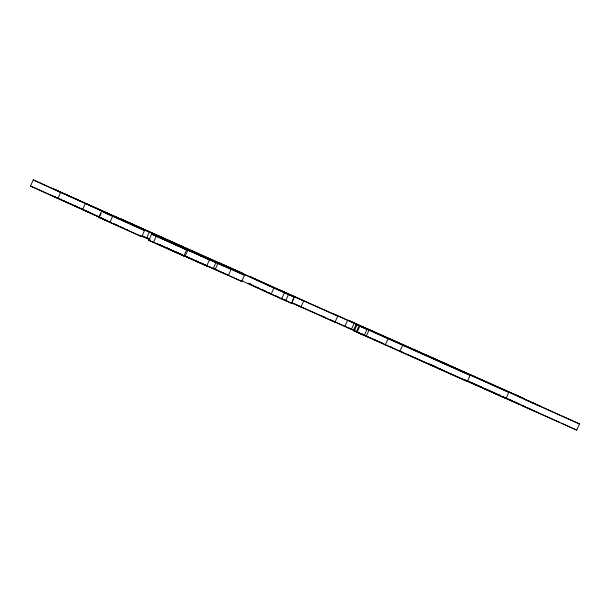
<?xml version="1.0" encoding="UTF-8"?>
<svg xmlns="http://www.w3.org/2000/svg" width="610" height="610" viewBox="0 0 610 610"><rect width="100%" height="100%" fill="white"/><g stroke="black" fill="none" stroke-linecap="round" stroke-linejoin="round"><path stroke-width="0.91" d="M98.355 216.718L30.5 186.05L33.268 179.889L80.916 201.308M57.82 198.585L60.588 192.424L33.268 179.889M126.605 222.36L144.54 230.504L141.764 236.665L98.774 217.351L101.542 211.19L126.522 222.322M100.055 215.78L101.092 213.469M109.853 222.444L112.621 216.291L101.542 211.19M141.718 236.032L146.652 238.235L149.32 232.036M148.84 240.302L151.608 234.141L172.813 243.588L186.637 249.81L183.869 255.971L148.84 240.302L183.869 255.971M153.468 242.422L156.236 236.261L151.608 234.141M184.357 249.52L185.051 247.98L183.114 247.096A111.134 0.58 24.2 0 1 180.888 246.082L176.252 243.962A116.64 0.61 24.2 0 1 174.361 243.093L155.718 234.751M185.043 256.383L187.811 250.222L169.107 241.781L209.451 259.829L206.683 265.99L166.339 247.942L174.117 251.389M213.157 268.774L215.925 262.62L244.496 275.202L241.728 281.363L174.956 251.762L189.001 258.007M215.094 269.635L217.862 263.474M228.331 275.468L231.098 269.315M239.288 271.892L243.451 273.776A104.851 0.549 24.2 0 1 246.31 275.079L260.539 281.606A92.636 0.488 24.2 0 1 262.323 282.438L294.302 297.123L291.534 303.284L271.107 294.241L273.875 288.088L219.043 262.933L229.078 267.378M281.637 298.915L284.405 292.754M285.678 300.7L288.446 294.546L294.302 297.123M291.534 303.284L294.058 296.994M291.42 302.773L335.012 322.179L337.78 316.018L249.215 276.277L263.299 282.811M371.757 338.542L344.833 326.457L347.601 320.303L332.168 313.265L523.319 398.299L349.614 320.829L352.252 322.111A90.181 0.473 24.2 0 1 353.19 322.537L355.356 323.552M351.39 329.469L354.158 323.308L347.601 320.303M356.187 324.406L357.01 324.794L354.242 330.955L353.419 330.567L356.187 324.406L366.084 328.912L364.002 327.928M356.263 331.909L359.031 325.748L470.135 375.318L467.367 381.471L356.263 331.909L357.086 332.298L359.854 326.137M364.231 335.5L366.999 329.339M366.168 336.415L368.936 330.254M385.284 344.94L388.051 338.786M399.832 351.398L402.6 345.245M506.003 398.528L508.77 392.367M449.433 373.16L576.732 430.111L579.5 423.95L535.893 404.308M229.787 268.522L228.78 268.042A77.645 0.404 24.2 0 1 228.018 267.683L184.304 248.232M227.019 274.683L226.013 274.203A77.645 0.404 24.2 0 1 225.25 273.844L224.739 273.608M432.65 358.024L433.611 358.436M98.683 216.756L97.684 216.329L104.966 219.707M432.559 358.07L433.664 358.55M249.673 283.978L251.648 284.847L248.682 283.467M182.016 254.599L182.786 254.934M183.808 255.384L184.395 255.643M239.219 271.869L220.965 263.749A292.663 1.533 24.2 0 1 207.492 257.763L153.301 233.676L185.051 247.98M185.013 255.91L185.646 256.192M186.294 256.482L186.95 256.764M187.59 257.046L188.215 257.321M215.925 262.62L200.08 255.544L209.451 259.829M273.875 288.088L288.446 294.546M248.117 283.177L250.611 284.275M325.656 317.84L293.601 303.406M189.359 257.832L189.916 258.076M195.154 260.539L194.46 260.234M97.783 208.933L107.154 213.134A104.79 0.549 24.2 0 1 113.163 215.81L138.348 227.034A271.846 1.426 24.2 0 0 144.09 229.589L152.142 233.165M101.496 210.618L100.452 210.168L143.373 229.467L128.809 222.787M154.048 233.973L121.115 218.998L242.65 273.333L236.833 270.764A173.545 0.907 24.2 0 1 230 267.752M60.588 192.424L101.123 210.557M102.777 211.151L131.081 223.763A222.238 1.167 24.2 0 0 137.341 226.546L143.67 229.36L53.924 189.085L81.641 201.62M265.594 283.879L337.78 316.018M194.117 252.692L234.835 270.817A89.731 0.473 24.2 0 0 237.084 271.839L244.496 275.202M172.188 243.024L161.696 238.258L167.27 240.752M186.37 249.276L199.859 255.277M30.5 186.05L67.779 202.772M52.025 195.635L60.687 199.485M62.418 200.263L77.15 206.813M78.881 207.591L84.081 209.901M85.812 210.671L91.012 212.989M142.588 235.948L144.318 236.718M146.049 237.488L149.511 239.029M95.816 215.444L92.11 213.782M96.342 215.681L98.355 216.573M142.534 236.253L149.694 239.425M100.429 217.534L101.047 217.808M142.603 236.314L149.793 239.509M101.756 218.121L102.549 218.471M358.787 332.503L329.4 319.426L344.833 326.457M360.411 333.19L363.026 334.349M108.206 221.209L111.615 222.726M113.315 223.481L118.431 225.753M120.132 226.516L123.54 228.033M126.095 229.169L127.795 229.924M262.826 290.04L266.288 291.58M268.026 292.35L270.627 293.509M274.957 295.438L278.427 296.986M281.019 298.137L282.758 298.915M284.489 299.685L287.089 300.844M271.511 294.127L262.643 290.093M190.549 258.358L191.22 258.655M191.936 258.975L192.668 259.296M194.864 260.272L195.551 260.577M196.191 260.859L196.771 261.118M197.274 261.339L198.006 261.667M199.996 262.552L203.458 264.084M205.181 264.854L207.781 266.006M209.504 266.776L221.605 272.151M192.897 259.54L193.523 259.814M196.062 260.943L229.253 275.705M165.684 247.523L166.332 247.812M166.591 247.927L167.536 248.346M167.895 248.506L168.65 248.842M183.602 255.437L185.562 256.307L184.075 255.613M187.491 257.168L192.394 259.349M193.08 259.654L193.721 259.936M194.315 260.203L195.36 260.668M195.802 260.866L196.756 261.286M531.691 402.432L537.196 404.91M508.488 392.238L466.551 373.411M523.99 398.993L524.966 399.428A135.389 0.709 24.2 0 1 529.022 401.235L533.925 403.446M354.158 323.308L386.404 337.681L367.418 328.95M447.321 364.826L389.393 338.733M579.5 423.95L424.537 354.395M164.532 238.838L154.879 234.522A80.833 0.427 24.2 0 1 150.998 232.784L142.008 228.788L143.365 229.452M112.621 216.291L144.54 230.504M177.243 245.083L188.337 250.123M166.05 240.18L185.425 248.918L180.339 246.592M169.427 241.72L172.432 243.062M156.236 236.261L186.637 249.81M431.842 365.039L432.399 365.291M467.847 381.044L472.849 383.278M473.139 383.385L483.478 388.006M485.209 388.783L490.402 391.094M492.133 391.864L495.587 393.404M497.318 394.174L499.918 395.333M504.241 397.262L506.841 398.414M508.572 399.184L512.026 400.724M530.319 409.211L534.429 411.071M465.804 380.175L469.73 381.921M470.516 382.272L481.923 387.35M485.133 388.783L487.542 389.851M488.305 390.194L492.903 392.238M493.726 392.611L497.02 394.075M497.844 394.441L500.04 395.417M502.96 396.721L508.008 398.97M508.709 399.283L516.266 402.676M531.158 409.607L526.255 407.396A135.389 0.709 24.2 0 0 522.198 405.581M373.45 339.297L382.783 343.46M406.977 354.242L437.721 367.944M439.429 368.699L444.553 370.987M107.246 220.828L82.586 209.611L85.354 203.45L110.013 214.667L102.144 211.037M371.947 338.649L358.916 332.984L360.525 333.746M373.633 339.396L467.367 381.471M520.002 404.621L463.882 379.618M262.59 290.063L266.288 291.71L261.217 289.369M98.774 217.351L124.722 228.918M175.344 251.625L176.198 252.006M177.838 252.738L178.6 253.074M179.035 253.363L182.459 254.896M167.064 248.034L168.84 248.819M178.494 253.226L169.664 249.223M180.156 253.966L182.657 255.079M166.66 247.881L167.3 248.171M537.242 404.91L540.773 406.489L537.967 405.192A130.464 0.686 24.2 0 0 535.702 404.148L522.137 397.926M173.232 243.283L157.807 236.421L164.113 239.311M464.218 379.771L466.406 380.747M467.115 381.067L504.889 398.025M534.474 411.071L535.755 411.643M533.125 410.469L559.69 422.41M353.419 330.567L363.316 335.065M146.652 238.235L148.23 238.945A80.833 0.427 24.2 0 0 149.961 239.722M169.626 249.071L170.464 249.444M160.201 244.846L160.59 245.022M162.458 245.967L163.282 246.341M159.5 244.671L158.928 244.419L159.362 244.625M159.911 244.862L160.987 245.342M161.345 245.472L161.818 245.685M163.754 246.577L165.966 247.569M513.902 394.205L519.888 396.904M435.632 359.481L438.636 360.83M97.303 208.719L94.23 207.324A84.63 0.442 24.2 0 0 92.972 206.752L90.15 205.478M566.118 425.307L561.413 423.188M432.864 365.642L435.113 366.656M230.123 276.094L232.067 276.971A89.731 0.473 24.2 0 0 233.638 277.687M481.115 379.55L483.646 380.693M454.885 367.868L457.271 368.943M415.006 350.094L417.537 351.238M81.435 201.544L86.361 203.755M85.88 203.549L87.688 204.358M87.299 204.19L88.915 204.914M567.513 425.933L576.732 430.111M78.873 207.781L84.92 210.511M66.749 202.299L72.864 205.067M73.52 205.364L77.905 207.347M78.667 207.705L79.224 207.957M241.728 281.363L234.316 278M51.156 195.246L52.185 195.711M53.375 196.245L54.931 196.954M55.548 197.228L60.39 199.424M61.145 199.767L65.949 201.933M67.862 202.81L72.613 204.96M73.444 205.334L78.149 207.461M84.531 210.351L86.963 211.441M85.743 210.885L86.147 211.068M88.732 204.838L89.731 205.28M89.441 205.158L90.6 205.677M90.844 205.799L96.662 208.483M322.904 316.575L325.763 317.879M249.49 283.909L250.481 284.359M291.29 303.155L285.938 300.715M86.673 211.319L90.204 212.913A84.63 0.442 24.2 0 1 91.462 213.485L91.813 213.645M88.076 211.96L89.182 212.463M124.989 229.04L141.764 236.665M515.427 402.12L517.989 403.294M518.187 403.546L518.736 403.797M321.531 316.018L335.012 322.179M248.11 283.322L250.374 284.351M250.931 284.565L251.442 284.801M252.021 285.061L252.654 285.35M284.969 300.272L273.463 295.011M89.655 212.677L90.471 213.05M197.312 261.705L206.683 265.99M191.769 251.846L177.731 245.609M529.549 408.746L527.871 407.976M523.441 405.947L524.348 406.367M519.369 404.087L520.078 404.415M520.856 404.765L521.68 405.147M253.356 285.678L254.126 286.021M254.95 286.403L255.842 286.814M273.105 294.851L272.342 294.5M241.705 280.76L271.107 294.241M90.806 213.203L91.767 213.637M160.155 244.984L164.891 247.164M383.141 336.24L470.135 375.318M280.264 290.07L303.719 300.852L300.951 307.013L291.74 302.781M532.111 409.928L530.41 409.142M429.295 363.972L432.093 365.283M434.129 366.137L448.571 372.779M390.865 346.846L392.558 347.624M401.037 351.52L403.576 352.687M372.42 338.68L375.005 339.869M379.321 341.852L382.767 343.438M253.363 285.724L254.24 286.128M257.733 287.684L259.311 288.408M157.662 243.802L159.21 244.511M365.443 328.355L368.882 329.979L361.684 326.83L363.293 327.585M536.434 411.918L535.199 411.346A130.464 0.686 24.2 0 0 532.934 410.301M259.959 288.705L260.531 288.965M255.056 286.502L257.771 287.76A92.636 0.488 24.2 0 1 259.555 288.591M92.118 213.805L93.848 214.621M99.872 217.419L100.932 217.915M101.512 218.182L102.122 218.456M102.732 218.738L103.342 219.028M103.944 219.303L104.531 219.577M105.08 219.829L106.056 220.279M106.46 220.462L107.032 220.728M263.787 283.032L265.586 283.879M536.937 412.154L537.684 412.497M348.417 327.776L349.484 328.271A90.181 0.473 24.2 0 1 350.422 328.698L352.267 329.56M261.438 289.392L262.079 289.689M224.259 273.387L223.306 272.937M348.013 327.585L347.41 327.296M139.675 235.155L140.087 235.353M222.909 272.746L222.475 272.54M521.855 405.452A135.496 0.709 24.2 0 1 525.187 406.939M524.623 399.291A135.496 0.709 24.2 0 1 529.327 401.388M175.756 251.938A98.462 0.518 24.2 0 1 172.233 250.367M179.043 246.013A98.462 0.518 24.2 0 1 175.001 244.213"/></g></svg>
